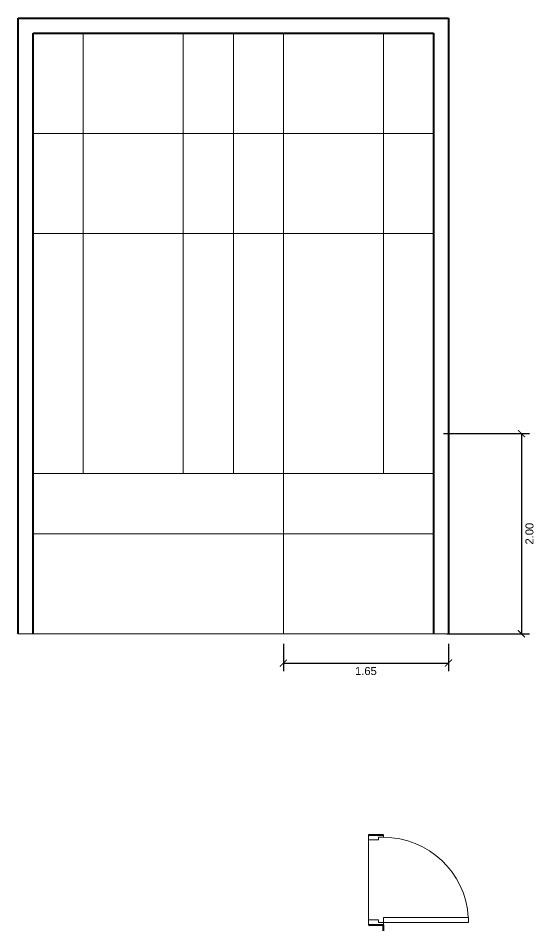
# Model space of a CAD drawing. Header units: millimetres. Extents: x 209.2 to 276.5, y 30.2 to 55.2.
# Drawn here: x 267.7 to 272.87, y 33.69 to 42.81 of the extents above; entities that cross this region are included whole.
import ezdxf

# ---------------------------------------------------------------- set-up
doc = ezdxf.new("R2010")
doc.units = ezdxf.units.MM
doc.header["$PDMODE"] = 32
doc.layers.get('0').update_dxf_attribs({"lineweight": 0})
doc.layers.get('Defpoints').update_dxf_attribs({"color": 167, "lineweight": 0})
for name, color, linetype, lineweight in [('A-Door', 40, 'Continuous', 0), ('A-Draw', 2, 'Continuous', 0), ('A-Wall', 153, 'Continuous', 40)]:
    doc.layers.add(name, color=color, linetype=linetype, lineweight=lineweight)
doc.styles.add('ejes', font='swissel.ttf')
doc.dimstyles.new('DIM50', dxfattribs={"dimtxt": 0.08, "dimasz": 0.07, "dimexe": 0.08, "dimexo": 0.1, "dimgap": 0.04, "dimtad": 2, "dimzin": 4, "dimdsep": 46, "dimtxsty": 'ejes', "dimblk": 'ARCHTICK', "dimcen": 0.05, "dimadec": 0, "dimazin": 0, "dimtfac": 1, "dimtix": 1, "dimtmove": 0, "dimatfit": 3, "dimfxl": 0.08, "dimarcsym": 0})

# ---------------------------------------------------------------- blocks, each defined once
blk = doc.blocks.new('_ArchTick')
at = {"color": 0, "linetype": 'ByBlock', "const_width": 0.15}
blk.add_lwpolyline([(-0.5, -0.5), (0.5, 0.5)], dxfattribs=at)
blk = doc.blocks.new('*D148')
at = {"layer": 'A-Draw', "color": 0, "lineweight": -2}
for p, q in [((271.9548, 38.6574), (272.815, 38.6574)), ((272.735, 38.6574), (272.735, 36.6574)), ((271.9878, 36.6574), (272.815, 36.6574))]:
    blk.add_line(p, q, dxfattribs=at)
at = {"layer": 'Defpoints', "color": 0}
for p in [(271.8548, 38.6574), (271.8878, 36.6574), (272.735, 36.6574)]:
    blk.add_point(p, dxfattribs=at)
at = {"layer": 'A-Draw', "color": 0, "lineweight": -2, "xscale": 0.07, "yscale": 0.07, "zscale": 0.07}
for p, rotation in [((272.735, 38.6574), 90), ((272.735, 36.6574), 270)]:
    blk.add_blockref('_ArchTick', p, dxfattribs=dict(at, rotation=rotation))
at = {"layer": 'A-Draw', "color": 0, "insert": (272.815, 37.6574), "char_height": 0.08, "attachment_point": 5, "rotation": 90, "style": 'ejes'}
blk.add_mtext('2.00', dxfattribs=at)
blk = doc.blocks.new('A-Door-80cm')
at = {"color": 9}
blk.add_arc((196.2957, 41.7121), 0.85, 93.37387, 180, dxfattribs=at)
at = {"layer": 'A-Door'}
for p, q in [((196.2457, 42.5626), (196.2457, 41.7121)), ((196.2957, 42.5626), (196.2457, 42.5626)), ((196.2957, 41.7121), (196.2957, 42.5626)), ((195.4207, 41.7121), (195.4207, 41.5638)), ((195.4207, 41.7121), (195.4457, 41.7121)), ((195.4457, 41.7121), (195.4457, 41.662)), ((196.2957, 41.7121), (196.2457, 41.7121)), ((196.2957, 41.7121), (196.2957, 41.662)), ((196.2957, 41.7121), (196.3207, 41.7121)), ((196.3207, 41.7121), (196.3207, 41.5638)), ((195.4457, 41.662), (195.4707, 41.662)), ((195.4707, 41.662), (195.4707, 41.5638)), ((196.2707, 41.662), (196.2707, 41.5638)), ((196.2957, 41.662), (196.2707, 41.662)), ((195.4207, 41.5638), (195.4707, 41.5638)), ((196.2707, 41.5638), (196.3207, 41.5638))]:
    blk.add_line(p, q, dxfattribs=at)
at = {"layer": 'Defpoints'}
blk.add_line((195.4706, 41.5638), (196.2707, 41.5638), dxfattribs=at)
blk = doc.blocks.new('*D149')
at = {"layer": 'A-Draw', "color": 0, "lineweight": -2}
for p, q in [((270.3548, 36.5574), (270.3548, 36.2847)), ((272.0048, 36.5574), (272.0048, 36.2847)), ((270.3548, 36.3647), (272.0048, 36.3647))]:
    blk.add_line(p, q, dxfattribs=at)
at = {"layer": 'Defpoints', "color": 0}
for p in [(270.3548, 36.6574), (272.0048, 36.6574), (272.0048, 36.3647)]:
    blk.add_point(p, dxfattribs=at)
at = {"layer": 'A-Draw', "color": 0, "lineweight": -2, "xscale": 0.07, "yscale": 0.07, "zscale": 0.07, "rotation": 180}
blk.add_blockref('_ArchTick', (270.3548, 36.3647), dxfattribs=at)
at = {"layer": 'A-Draw', "color": 0, "lineweight": -2, "xscale": 0.07, "yscale": 0.07, "zscale": 0.07}
blk.add_blockref('_ArchTick', (272.0048, 36.3647), dxfattribs=at)
at = {"layer": 'A-Draw', "color": 0, "insert": (271.1798, 36.2847), "char_height": 0.08, "attachment_point": 5, "style": 'ejes'}
blk.add_mtext('1.65', dxfattribs=at)

msp = doc.modelspace()

# ---------------------------------------------------------------- linework, layer by layer
at = {"layer": 'A-Draw'}
for p, q in [((268.3548, 38.2574), (268.3548, 42.6574)), ((269.3548, 38.2574), (269.3548, 42.6574)), ((269.8548, 42.6574), (269.8548, 38.2574)), ((270.3548, 42.6574), (270.3548, 36.6574)), ((271.3548, 42.6574), (271.3548, 38.2574)), ((267.8548, 41.6574), (271.8548, 41.6574)), ((267.8548, 40.6574), (271.8548, 40.6574)), ((267.8548, 38.2574), (271.8548, 38.2574)), ((267.8548, 37.6574), (271.8548, 37.6574)), ((272.0048, 36.6574), (267.7048, 36.6574))]:
    msp.add_line(p, q, dxfattribs=at)
at = {"layer": 'A-Wall'}
for p, q in [((267.7048, 36.6574), (267.7048, 42.8074)), ((267.7048, 42.8074), (272.0048, 42.8074)), ((272.0048, 42.8074), (272.0048, 36.6574)), ((267.8548, 42.6574), (271.8548, 42.6574)), ((267.8548, 36.6574), (267.8548, 42.6574)), ((271.8548, 42.6574), (271.8548, 36.6574)), ((271.2064, 34.6489), (271.3564, 34.6489)), ((271.2064, 33.7489), (271.3564, 33.7489)), ((271.3564, 33.6902), (271.3564, 33.7489)), ((271.3564, 33.6902), (271.3564, 33.7489))]:
    msp.add_line(p, q, dxfattribs=at)

# ---------------------------------------------------------------- block references
at = {"layer": 'A-Door', "rotation": 270}
msp.add_blockref('A-Door-80cm', (229.6426, 230.0696), dxfattribs=at)

# ---------------------------------------------------------------- dimensions: what is measured, and where the dimension line sits
at = {"layer": 'A-Draw'}
dim = msp.add_linear_dim(base=(272.735, 36.6574), p1=(271.8548, 38.6574), p2=(271.8878, 36.6574), angle=90, dimstyle='DIM50', override={"dimfxl": 0.03}, dxfattribs=at)
dim.commit()
dim.dimension.update_dxf_attribs({"geometry": '*D148', "text_midpoint": (272.815, 37.6574)})
dim = msp.add_linear_dim(base=(272.0048, 36.3647), p1=(270.3548, 36.6574), p2=(272.0048, 36.6574), dimstyle='DIM50', override={"dimfxl": 0.03}, dxfattribs=at)
dim.commit()
dim.dimension.update_dxf_attribs({"geometry": '*D149', "text_midpoint": (271.1798, 36.2847)})

doc.saveas('drawing.dxf')
